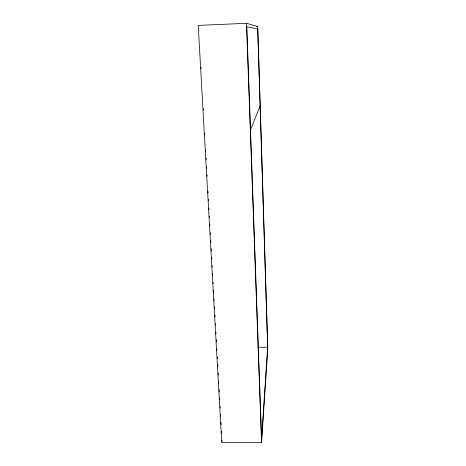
<?xml version="1.0" encoding="UTF-8"?>
<svg xmlns="http://www.w3.org/2000/svg" width="466" height="466" viewBox="0 0 466 466"><rect width="100%" height="100%" fill="white"/><g stroke="black" fill="none" stroke-linecap="round" stroke-linejoin="round"><path stroke-width="0.7" d="M267.653 347.24L261.583 438.768L246.805 26.737L257.704 29.032L267.653 347.24L257.646 347.263M261.56 442.7L267.775 348.125L257.733 26.574L246.479 23.3L198.225 25.409L221.746 442.316L261.56 442.7L246.479 23.3M221.746 442.316L222.101 440.16M250.504 129.938L260.11 105.963M256.288 26.638L257.733 26.574M201.015 67.302L201.096 68.752M203.339 108.695L203.421 110.151M204.731 133.387L204.813 134.843M205.669 150.093L205.751 151.543M206.118 158.079L206.199 159.535M206.607 166.793L206.688 168.249M207.061 174.785L207.143 176.235M207.999 191.485L208.081 192.941M208.448 199.477L208.529 200.928M208.937 208.191L209.018 209.642M209.385 216.177L209.467 217.634M209.834 224.169L209.916 225.62M210.323 232.884L210.411 234.334M210.778 240.87L210.859 242.326M211.226 248.861L211.348 251.04M211.715 257.576L211.797 259.026M212.164 265.562L212.246 267.018M212.613 273.554L212.735 275.732M213.102 282.268L213.183 283.718M213.55 290.254L213.673 292.432M214.045 298.968L214.127 300.424M214.494 306.96L214.576 308.41M214.942 314.946L215.065 317.125M215.432 323.66L215.513 325.117M215.921 332.375L216.003 333.831M216.329 339.638L216.451 341.817M216.818 348.352L216.94 350.531M217.313 357.067L217.395 358.523M217.721 364.33L217.843 366.509M218.21 373.045L218.333 375.223M218.7 381.759L218.781 383.215M219.148 389.751L219.27 391.929M219.597 397.737L219.719 399.915M220.086 406.451L220.168 407.901M220.54 414.443L220.663 416.621M220.989 422.429L221.111 424.608M221.478 431.143L221.6 433.322"/></g></svg>
